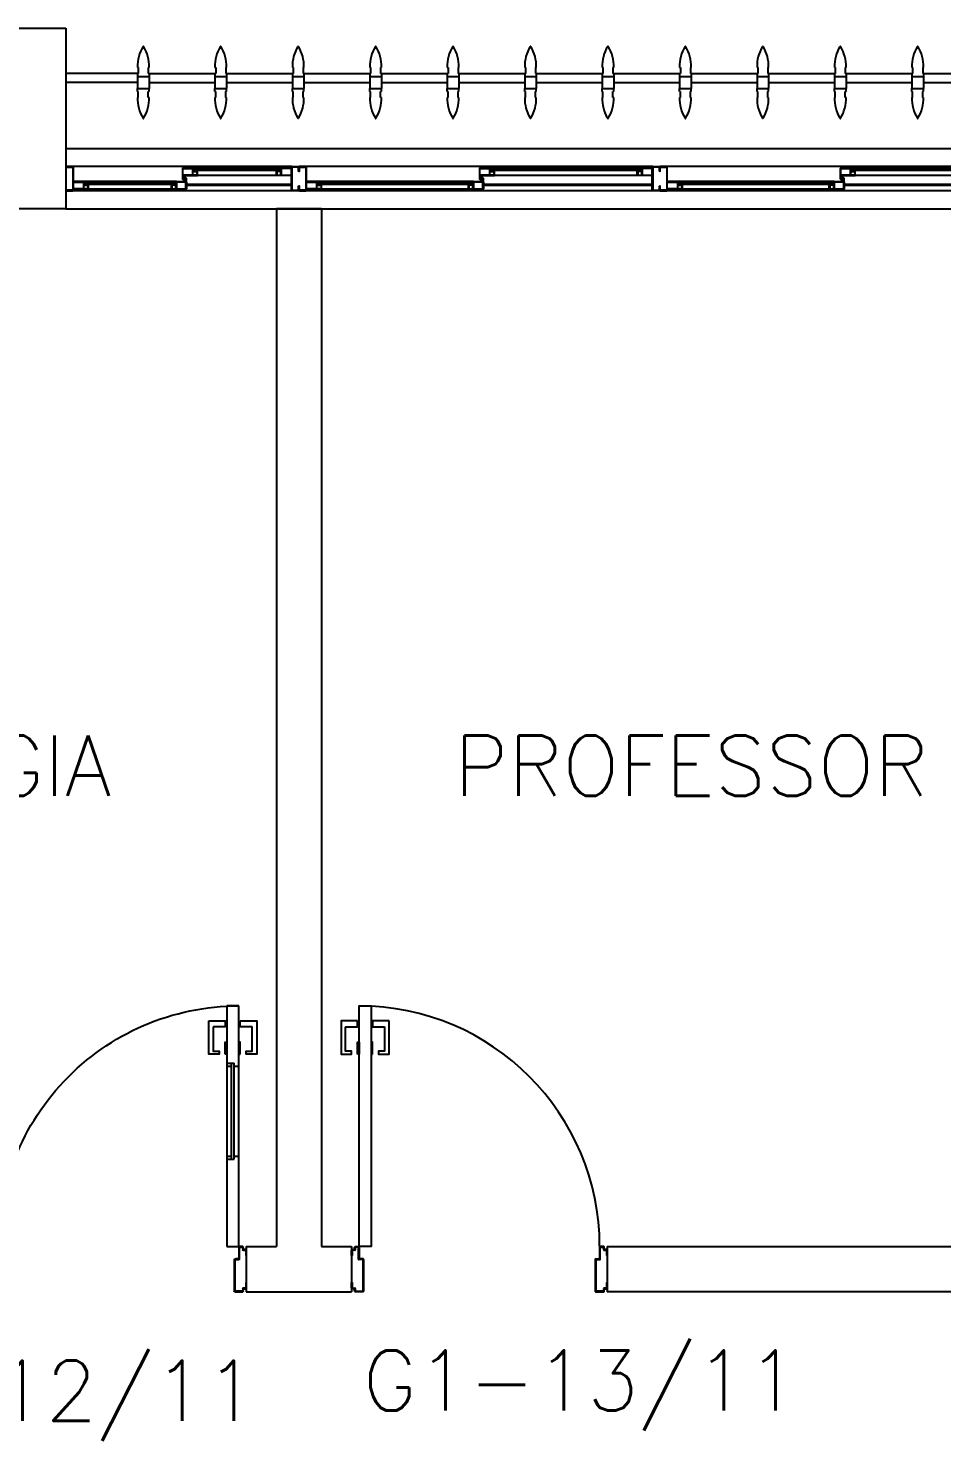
# Model space of a CAD drawing. Header units: millimetres. Extents: x 1887 to 2405, y 1100 to 1335.
# Drawn here: x 2143.485 to 2146.522, y 1239.353 to 1244.048 of the extents above; entities that cross this region are included whole.
import ezdxf

# ---------------------------------------------------------------- set-up
doc = ezdxf.new("R2010")
doc.units = ezdxf.units.MM
for name, color, linetype in [('AR-ALV', 2, 'Continuous'), ('AR-BRISES', 1, 'Continuous'), ('AR-ESQ', 1, 'Continuous'), ('AR-ESTC', 3, 'Continuous'), ('AR-PEITORIL', 1, 'Continuous'), ('AR-PORTA', 1, 'Continuous'), ('BR-PAINEL', 1, 'Continuous'), ('BR-SUPORTE', 1, 'Continuous'), ('DT-ESQ-BAGUETE-C', 2, 'Continuous'), ('DT-ESQ-BAGUETE-V', 1, 'Continuous'), ('DT-ESQ-CHAPA DOBRADA-V', 1, 'Continuous'), ('DT-ESQ-PERFIL CADEIRA-C', 2, 'Continuous'), ('DT-ESQ-PERFIL CADEIRA-V', 1, 'Continuous'), ('DT-ESQ-PERFIL U SIMPLES-C', 2, 'Continuous'), ('DT-ESQ-PERFIL U-C', 2, 'Continuous'), ('DT-ESQ-PERFIL U-V', 1, 'Continuous'), ('DT-ESQ-VIDRO-C', 2, 'Continuous'), ('ENDEREÇO', 2, 'Continuous'), ('maçaneta', 1, 'Continuous'), ('mov', 1, 'Continuous'), ('PM-PERFIL U-C', 2, 'Continuous'), ('PM-VIDRO', 1, 'Continuous'), ('pm1', 2, 'Continuous'), ('pm2', 2, 'Continuous'), ('TEXTO', 2, 'Continuous')]:
    doc.layers.add(name, color=color, linetype=linetype)
doc.styles.add('UNB-100', font='simplex.shx', dxfattribs={"height": 0.2})
doc.styles.add('UNB1-100', font='simplex.shx', dxfattribs={"height": 0.2})

# ---------------------------------------------------------------- blocks, each defined once
blk = doc.blocks.new('EF23-P')
at = {"layer": 'DT-ESQ-BAGUETE-C', "ltscale": 0.1}
for points in [[(2.61, -0.08), (2.5965, -0.08), (2.5965, -0.0785), (2.6095, -0.0785, 0.414214), (2.61, -0.078), (2.61, -0.067, 0.414214), (2.6095, -0.0665), (2.5965, -0.0665), (2.5965, -0.065), (2.61, -0.065, -0.414214), (2.6115, -0.0665), (2.6115, -0.0785, -0.414214)], [(3.1015, -0.08), (3.115, -0.08), (3.115, -0.0785), (3.102, -0.0785, -0.414214), (3.1015, -0.078), (3.1015, -0.067, -0.414214), (3.102, -0.0665), (3.115, -0.0665), (3.115, -0.065), (3.1015, -0.065, 0.414214), (3.1, -0.0665), (3.1, -0.0785, 0.414214)], [(3.81, -0.08), (3.7965, -0.08), (3.7965, -0.0785), (3.8095, -0.0785, 0.414214), (3.81, -0.078), (3.81, -0.067, 0.414214), (3.8095, -0.0665), (3.7965, -0.0665), (3.7965, -0.065), (3.81, -0.065, -0.414214), (3.8115, -0.0665), (3.8115, -0.0785, -0.414214)], [(4.3015, -0.08), (4.315, -0.08), (4.315, -0.0785), (4.302, -0.0785, -0.414214), (4.3015, -0.078), (4.3015, -0.067, -0.414214), (4.302, -0.0665), (4.315, -0.0665), (4.315, -0.065), (4.3015, -0.065, 0.414214), (4.3, -0.0665), (4.3, -0.0785, 0.414214)], [(4.7975, -0.08), (4.784, -0.08), (4.784, -0.0785), (4.797, -0.0785, 0.414214), (4.7975, -0.078), (4.7975, -0.067, 0.414214), (4.797, -0.0665), (4.784, -0.0665), (4.784, -0.065), (4.7975, -0.065, -0.414214), (4.799, -0.0665), (4.799, -0.0785, -0.414214)], [(5.0765, -0.08), (5.09, -0.08), (5.09, -0.0785), (5.077, -0.0785, -0.414214), (5.0765, -0.078), (5.0765, -0.067, -0.414214), (5.077, -0.0665), (5.09, -0.0665), (5.09, -0.065), (5.0765, -0.065, 0.414214), (5.075, -0.0665), (5.075, -0.0785, 0.414214)], [(2.5265, -0.125), (2.54, -0.125), (2.54, -0.1235), (2.527, -0.1235, -0.414214), (2.5265, -0.123), (2.5265, -0.112, -0.414214), (2.527, -0.1115), (2.54, -0.1115), (2.54, -0.11), (2.5265, -0.11, 0.414214), (2.525, -0.1115), (2.525, -0.1235, 0.414214)], [(3.2485, -0.125), (3.235, -0.125), (3.235, -0.1235), (3.248, -0.1235, 0.414214), (3.2485, -0.123), (3.2485, -0.112, 0.414214), (3.248, -0.1115), (3.235, -0.1115), (3.235, -0.11), (3.2485, -0.11, -0.414214), (3.25, -0.1115), (3.25, -0.1235, -0.414214)], [(3.7265, -0.125), (3.74, -0.125), (3.74, -0.1235), (3.727, -0.1235, -0.414214), (3.7265, -0.123), (3.7265, -0.112, -0.414214), (3.727, -0.1115), (3.74, -0.1115), (3.74, -0.11), (3.7265, -0.11, 0.414214), (3.725, -0.1115), (3.725, -0.1235, 0.414214)], [(4.4485, -0.125), (4.435, -0.125), (4.435, -0.1235), (4.448, -0.1235, 0.414214), (4.4485, -0.123), (4.4485, -0.112, 0.414214), (4.448, -0.1115), (4.435, -0.1115), (4.435, -0.11), (4.4485, -0.11, -0.414214), (4.45, -0.1115), (4.45, -0.1235, -0.414214)], [(4.714, -0.125), (4.7275, -0.125), (4.7275, -0.1235), (4.7145, -0.1235, -0.414214), (4.714, -0.123), (4.714, -0.112, -0.414214), (4.7145, -0.1115), (4.7275, -0.1115), (4.7275, -0.11), (4.714, -0.11, 0.414214), (4.7125, -0.1115), (4.7125, -0.1235, 0.414214)]]:
    blk.add_lwpolyline(points, format="xyb", close=True, dxfattribs=at)
at = {"layer": 'DT-ESQ-BAGUETE-V', "ltscale": 0.1}
for p, q in [((2.61, -0.065), (3.1015, -0.065)), ((3.81, -0.065), (4.3015, -0.065)), ((4.7975, -0.065), (5.0765, -0.065)), ((2.0485, -0.11), (2.5265, -0.11)), ((3.2485, -0.11), (3.7265, -0.11)), ((4.4485, -0.11), (4.714, -0.11))]:
    blk.add_line(p, q, dxfattribs=at)
at = {"layer": 'DT-ESQ-CHAPA DOBRADA-V', "ltscale": 0.1}
for p, q in [((2, -0.077), (2.5615, -0.077)), ((2, -0.08), (2.5615, -0.08)), ((3.2, -0.077), (3.7615, -0.077)), ((3.2, -0.08), (3.7615, -0.08)), ((4.4, -0.077), (4.749, -0.077)), ((4.4, -0.08), (4.749, -0.08))]:
    blk.add_line(p, q, dxfattribs=at)
at = {"layer": 'DT-ESQ-PERFIL CADEIRA-C', "ltscale": 0.1}
for p, q in [((2.5635, -0.0885), (2.61, -0.0885)), ((3.15, -0.0885), (3.1015, -0.0885)), ((3.7635, -0.0885), (3.81, -0.0885)), ((4.35, -0.0885), (4.3015, -0.0885)), ((4.751, -0.0885), (4.7975, -0.0885)), ((5.125, -0.0885), (5.0765, -0.0885)), ((2.573, -0.1335), (2.5265, -0.1335)), ((3.2, -0.1335), (3.2485, -0.1335)), ((3.773, -0.1335), (3.7265, -0.1335)), ((4.4, -0.1335), (4.4485, -0.1335)), ((4.7605, -0.1335), (4.714, -0.1335))]:
    blk.add_line(p, q, dxfattribs=at)
for points in [[(2.61, -0.087, -1), (2.61, -0.09), (2.5635, -0.09, -0.414214), (2.5615, -0.088), (2.5615, -0.067, -0.414214), (2.5635, -0.065), (2.595, -0.065, -0.414214), (2.5965, -0.0665), (2.5965, -0.087)], [(2.5965, -0.0885, -0.198913), (2.5954, -0.0881, -0.198913), (2.595, -0.087), (2.595, -0.067, 0.414214), (2.5945, -0.0665), (2.5635, -0.0665, 0.414214), (2.563, -0.067), (2.563, -0.088, 0.414214), (2.5635, -0.0885)], [(3.1015, -0.09), (3.15, -0.09), (3.15, -0.0885), (3.115, -0.0885, 0.198912), (3.1161, -0.0881, 0.198913), (3.1165, -0.087), (3.1165, -0.067, -0.414214), (3.117, -0.0665), (3.15, -0.0665), (3.15, -0.065), (3.1165, -0.065, 0.414214), (3.115, -0.0665), (3.115, -0.0785), (3.115, -0.08), (3.115, -0.087), (3.1015, -0.087, 1)], [(3.81, -0.087, -1), (3.81, -0.09), (3.7635, -0.09, -0.414214), (3.7615, -0.088), (3.7615, -0.067, -0.414214), (3.7635, -0.065), (3.795, -0.065, -0.414214), (3.7965, -0.0665), (3.7965, -0.087)], [(3.7965, -0.0885, -0.198913), (3.7954, -0.0881, -0.198913), (3.795, -0.087), (3.795, -0.067, 0.414214), (3.7945, -0.0665), (3.7635, -0.0665, 0.414214), (3.763, -0.067), (3.763, -0.088, 0.414214), (3.7635, -0.0885)], [(4.3015, -0.09), (4.35, -0.09), (4.35, -0.0885), (4.315, -0.0885, 0.198912), (4.3161, -0.0881, 0.198913), (4.3165, -0.087), (4.3165, -0.067, -0.414214), (4.317, -0.0665), (4.35, -0.0665), (4.35, -0.065), (4.3165, -0.065, 0.414214), (4.315, -0.0665), (4.315, -0.0785), (4.315, -0.08), (4.315, -0.087), (4.3015, -0.087, 1)], [(4.7975, -0.087, -1), (4.7975, -0.09), (4.751, -0.09, -0.414214), (4.749, -0.088), (4.749, -0.067, -0.414214), (4.751, -0.065), (4.7825, -0.065, -0.414214), (4.784, -0.0665), (4.784, -0.087)], [(4.784, -0.0885, -0.198913), (4.7829, -0.0881, -0.198913), (4.7825, -0.087), (4.7825, -0.067, 0.414214), (4.782, -0.0665), (4.751, -0.0665, 0.414214), (4.7505, -0.067), (4.7505, -0.088, 0.414214), (4.751, -0.0885)], [(5.0765, -0.09), (5.125, -0.09), (5.125, -0.0885), (5.09, -0.0885, 0.198912), (5.0911, -0.0881, 0.198913), (5.0915, -0.087), (5.0915, -0.067, -0.414214), (5.092, -0.0665), (5.125, -0.0665), (5.125, -0.065), (5.0915, -0.065, 0.414214), (5.09, -0.0665), (5.09, -0.0785), (5.09, -0.08), (5.09, -0.087), (5.0765, -0.087, 1)], [(2.5265, -0.132, 1), (2.5265, -0.135), (2.573, -0.135, 0.414214), (2.575, -0.133), (2.575, -0.112, 0.414214), (2.573, -0.11), (2.5415, -0.11, 0.414214), (2.54, -0.1115), (2.54, -0.132)], [(2.54, -0.1335, 0.198913), (2.5411, -0.1331, 0.198913), (2.5415, -0.132), (2.5415, -0.112, -0.414214), (2.542, -0.1115), (2.573, -0.1115, -0.414214), (2.5735, -0.112), (2.5735, -0.133, -0.414214), (2.573, -0.1335)], [(3.2485, -0.135), (3.2, -0.135), (3.2, -0.1335), (3.235, -0.1335, -0.198912), (3.2339, -0.1331, -0.198913), (3.2335, -0.132), (3.2335, -0.112, 0.414214), (3.233, -0.1115), (3.2, -0.1115), (3.2, -0.11), (3.2335, -0.11, -0.414214), (3.235, -0.1115), (3.235, -0.1235), (3.235, -0.125), (3.235, -0.132), (3.2485, -0.132, -1)], [(3.7265, -0.132, 1), (3.7265, -0.135), (3.773, -0.135, 0.414214), (3.775, -0.133), (3.775, -0.112, 0.414214), (3.773, -0.11), (3.7415, -0.11, 0.414214), (3.74, -0.1115), (3.74, -0.132)], [(3.74, -0.1335, 0.198913), (3.7411, -0.1331, 0.198913), (3.7415, -0.132), (3.7415, -0.112, -0.414214), (3.742, -0.1115), (3.773, -0.1115, -0.414214), (3.7735, -0.112), (3.7735, -0.133, -0.414214), (3.773, -0.1335)], [(4.4485, -0.135), (4.4, -0.135), (4.4, -0.1335), (4.435, -0.1335, -0.198912), (4.4339, -0.1331, -0.198913), (4.4335, -0.132), (4.4335, -0.112, 0.414214), (4.433, -0.1115), (4.4, -0.1115), (4.4, -0.11), (4.4335, -0.11, -0.414214), (4.435, -0.1115), (4.435, -0.1235), (4.435, -0.125), (4.435, -0.132), (4.4485, -0.132, -1)], [(4.714, -0.132, 1), (4.714, -0.135), (4.7605, -0.135, 0.414214), (4.7625, -0.133), (4.7625, -0.112, 0.414214), (4.7605, -0.11), (4.729, -0.11, 0.414214), (4.7275, -0.1115), (4.7275, -0.132)], [(4.7275, -0.1335, 0.198913), (4.7286, -0.1331, 0.198913), (4.729, -0.132), (4.729, -0.112, -0.414214), (4.7295, -0.1115), (4.7605, -0.1115, -0.414214), (4.761, -0.112), (4.761, -0.133, -0.414214), (4.7605, -0.1335)]]:
    blk.add_lwpolyline(points, format="xyb", close=True, dxfattribs=at)
at = {"layer": 'DT-ESQ-PERFIL CADEIRA-V', "ltscale": 0.1}
for p, q in [((2.595, -0.09), (3.1015, -0.09)), ((3.795, -0.09), (4.3015, -0.09)), ((4.7825, -0.09), (5.0765, -0.09)), ((2.0485, -0.135), (2.5265, -0.135)), ((3.2485, -0.135), (3.7265, -0.135)), ((4.4485, -0.135), (4.714, -0.135))]:
    blk.add_line(p, q, dxfattribs=at)
at = {"layer": 'DT-ESQ-PERFIL U SIMPLES-C', "ltscale": 0.1}
for points in [[(2.5635, -0.102), (2.5715, -0.102), (2.5715, -0.1005), (2.5635, -0.1005, -0.414214), (2.563, -0.1), (2.563, -0.092, -0.414214), (2.5635, -0.0915), (2.5715, -0.0915), (2.5715, -0.09), (2.5635, -0.09, 0.414214), (2.5615, -0.092), (2.5615, -0.1, 0.414214)], [(3.7635, -0.102), (3.7715, -0.102), (3.7715, -0.1005), (3.7635, -0.1005, -0.414214), (3.763, -0.1), (3.763, -0.092, -0.414214), (3.7635, -0.0915), (3.7715, -0.0915), (3.7715, -0.09), (3.7635, -0.09, 0.414214), (3.7615, -0.092), (3.7615, -0.1, 0.414214)], [(4.751, -0.102), (4.759, -0.102), (4.759, -0.1005), (4.751, -0.1005, -0.414214), (4.7505, -0.1), (4.7505, -0.092, -0.414214), (4.751, -0.0915), (4.759, -0.0915), (4.759, -0.09), (4.751, -0.09, 0.414214), (4.749, -0.092), (4.749, -0.1, 0.414214)], [(2.573, -0.098), (2.565, -0.098), (2.565, -0.0995), (2.573, -0.0995, -0.414214), (2.5735, -0.1), (2.5735, -0.108, -0.414214), (2.573, -0.1085), (2.565, -0.1085), (2.565, -0.11), (2.573, -0.11, 0.414214), (2.575, -0.108), (2.575, -0.1, 0.414214)], [(3.773, -0.098), (3.765, -0.098), (3.765, -0.0995), (3.773, -0.0995, -0.414214), (3.7735, -0.1), (3.7735, -0.108, -0.414214), (3.773, -0.1085), (3.765, -0.1085), (3.765, -0.11), (3.773, -0.11, 0.414214), (3.775, -0.108), (3.775, -0.1, 0.414214)], [(4.7605, -0.098), (4.7525, -0.098), (4.7525, -0.0995), (4.7605, -0.0995, -0.414214), (4.761, -0.1), (4.761, -0.108, -0.414214), (4.7605, -0.1085), (4.7525, -0.1085), (4.7525, -0.11), (4.7605, -0.11, 0.414214), (4.7625, -0.108), (4.7625, -0.1, 0.414214)]]:
    blk.add_lwpolyline(points, format="xyb", close=True, dxfattribs=at)
at = {"layer": 'DT-ESQ-PERFIL U-C', "ltscale": 0.1}
for points in [[(3.175, -0.0615, 0.414214), (3.1735, -0.06), (3.1515, -0.06, 0.414214), (3.15, -0.0615), (3.15, -0.1385, 0.414214), (3.1515, -0.14), (3.1735, -0.14, 0.414214), (3.175, -0.1385), (3.175, -0.125), (3.1735, -0.125), (3.1735, -0.138, -0.414214), (3.173, -0.1385), (3.152, -0.1385, -0.414214), (3.1515, -0.138), (3.1515, -0.062, -0.414214), (3.152, -0.0615), (3.173, -0.0615, -0.414214), (3.1735, -0.062), (3.1735, -0.075), (3.175, -0.075)], [(3.175, -0.0615, -0.414214), (3.1765, -0.06), (3.1985, -0.06, -0.414214), (3.2, -0.0615), (3.2, -0.1385, -0.414214), (3.1985, -0.14), (3.1765, -0.14, -0.414214), (3.175, -0.1385), (3.175, -0.125), (3.1765, -0.125), (3.1765, -0.138, 0.414214), (3.177, -0.1385), (3.198, -0.1385, 0.414214), (3.1985, -0.138), (3.1985, -0.062, 0.414214), (3.198, -0.0615), (3.177, -0.0615, 0.414214), (3.1765, -0.062), (3.1765, -0.075), (3.175, -0.075)], [(4.375, -0.0615, 0.414214), (4.3735, -0.06), (4.3515, -0.06, 0.414214), (4.35, -0.0615), (4.35, -0.1385, 0.414214), (4.3515, -0.14), (4.3735, -0.14, 0.414214), (4.375, -0.1385), (4.375, -0.125), (4.3735, -0.125), (4.3735, -0.138, -0.414214), (4.373, -0.1385), (4.352, -0.1385, -0.414214), (4.3515, -0.138), (4.3515, -0.062, -0.414214), (4.352, -0.0615), (4.373, -0.0615, -0.414214), (4.3735, -0.062), (4.3735, -0.075), (4.375, -0.075)], [(4.375, -0.0615, -0.414214), (4.3765, -0.06), (4.3985, -0.06, -0.414214), (4.4, -0.0615), (4.4, -0.1385, -0.414214), (4.3985, -0.14), (4.3765, -0.14, -0.414214), (4.375, -0.1385), (4.375, -0.125), (4.3765, -0.125), (4.3765, -0.138, 0.414214), (4.377, -0.1385), (4.398, -0.1385, 0.414214), (4.3985, -0.138), (4.3985, -0.062, 0.414214), (4.398, -0.0615), (4.377, -0.0615, 0.414214), (4.3765, -0.062), (4.3765, -0.075), (4.375, -0.075)], [(5.15, -0.0615, 0.414214), (5.1485, -0.06), (5.1265, -0.06, 0.414214), (5.125, -0.0615), (5.125, -0.1385, 0.414214), (5.1265, -0.14), (5.1485, -0.14, 0.414214), (5.15, -0.1385), (5.15, -0.125), (5.1485, -0.125), (5.1485, -0.138, -0.414214), (5.148, -0.1385), (5.127, -0.1385, -0.414214), (5.1265, -0.138), (5.1265, -0.062, -0.414214), (5.127, -0.0615), (5.148, -0.0615, -0.414214), (5.1485, -0.062), (5.1485, -0.075), (5.15, -0.075)]]:
    blk.add_lwpolyline(points, format="xyb", close=True, dxfattribs=at)
at = {"layer": 'DT-ESQ-PERFIL U-V', "ltscale": 0.1}
for p, q in [((1.9985, -0.06), (3.1515, -0.06)), ((3.1985, -0.06), (4.3515, -0.06)), ((4.3985, -0.06), (5.1265, -0.06)), ((1.9985, -0.14), (3.1515, -0.14)), ((3.1985, -0.14), (4.3515, -0.14)), ((4.3985, -0.14), (5.1265, -0.14))]:
    blk.add_line(p, q, dxfattribs=at)
at = {"layer": 'DT-ESQ-VIDRO-C', "ltscale": 0.1}
for points in [[(3.1125, -0.085), (3.1125, -0.082), (2.599, -0.082), (2.599, -0.085)], [(4.3125, -0.085), (4.3125, -0.082), (3.799, -0.082), (3.799, -0.085)], [(5.0875, -0.085), (5.0875, -0.082), (4.7865, -0.082), (4.7865, -0.085)], [(2.038, -0.13), (2.038, -0.127), (2.537, -0.127), (2.537, -0.13)], [(3.238, -0.13), (3.238, -0.127), (3.737, -0.127), (3.737, -0.13)], [(4.438, -0.13), (4.438, -0.127), (4.7245, -0.127), (4.7245, -0.13)]]:
    blk.add_lwpolyline(points, close=True, dxfattribs=at)
blk = doc.blocks.new('BR-MODULO8')
at = {"layer": 'BR-PAINEL'}
for p, q in [((-4.9117, 0.27), (-4.9092, 0.27)), ((-4.9117, 0.25), (-4.9117, 0.24)), ((-4.9117, 0.25), (-4.9092, 0.25)), ((-4.9117, 0.24), (-4.8733, 0.24)), ((-4.9117, 0.24), (-4.9117, 0.2)), ((-4.9092, 0.27), (-4.9092, 0.25)), ((-4.8758, 0.27), (-4.8758, 0.25)), ((-4.8733, 0.27), (-4.8758, 0.27)), ((-4.8733, 0.25), (-4.8758, 0.25)), ((-4.8733, 0.25), (-4.8733, 0.24)), ((-4.8733, 0.24), (-4.8733, 0.2)), ((-4.6542, 0.27), (-4.6517, 0.27)), ((-4.6542, 0.25), (-4.6542, 0.24)), ((-4.6542, 0.25), (-4.6517, 0.25)), ((-4.6542, 0.24), (-4.6158, 0.24)), ((-4.6542, 0.24), (-4.6542, 0.2)), ((-4.6517, 0.27), (-4.6517, 0.25)), ((-4.6183, 0.27), (-4.6183, 0.25)), ((-4.6158, 0.27), (-4.6183, 0.27)), ((-4.6158, 0.25), (-4.6183, 0.25)), ((-4.6158, 0.25), (-4.6158, 0.24)), ((-4.6158, 0.24), (-4.6158, 0.2)), ((-4.3967, 0.27), (-4.3942, 0.27)), ((-4.3967, 0.25), (-4.3967, 0.24)), ((-4.3967, 0.25), (-4.3942, 0.25)), ((-4.3967, 0.24), (-4.3583, 0.24)), ((-4.3967, 0.24), (-4.3967, 0.2)), ((-4.3942, 0.27), (-4.3942, 0.25)), ((-4.3608, 0.27), (-4.3608, 0.25)), ((-4.3583, 0.27), (-4.3608, 0.27)), ((-4.3583, 0.25), (-4.3608, 0.25)), ((-4.3583, 0.25), (-4.3583, 0.24)), ((-4.3583, 0.24), (-4.3583, 0.2)), ((-4.1392, 0.27), (-4.1367, 0.27)), ((-4.1392, 0.25), (-4.1392, 0.24)), ((-4.1392, 0.25), (-4.1367, 0.25)), ((-4.1392, 0.24), (-4.1008, 0.24)), ((-4.1392, 0.24), (-4.1392, 0.2)), ((-4.1367, 0.27), (-4.1367, 0.25)), ((-4.1033, 0.27), (-4.1033, 0.25)), ((-4.1008, 0.27), (-4.1033, 0.27)), ((-4.1008, 0.25), (-4.1033, 0.25)), ((-4.1008, 0.25), (-4.1008, 0.24)), ((-4.1008, 0.24), (-4.1008, 0.2)), ((-3.8817, 0.27), (-3.8792, 0.27)), ((-3.8817, 0.25), (-3.8817, 0.24)), ((-3.8817, 0.25), (-3.8792, 0.25)), ((-3.8817, 0.24), (-3.8433, 0.24)), ((-3.8817, 0.24), (-3.8817, 0.2)), ((-3.8792, 0.27), (-3.8792, 0.25)), ((-3.8458, 0.27), (-3.8458, 0.25)), ((-3.8433, 0.27), (-3.8458, 0.27)), ((-3.8433, 0.25), (-3.8458, 0.25)), ((-3.8433, 0.25), (-3.8433, 0.24)), ((-3.8433, 0.24), (-3.8433, 0.2)), ((-3.6242, 0.27), (-3.6217, 0.27)), ((-3.6242, 0.25), (-3.6242, 0.24)), ((-3.6242, 0.25), (-3.6217, 0.25)), ((-3.6242, 0.24), (-3.5858, 0.24)), ((-3.6242, 0.24), (-3.6242, 0.2)), ((-3.6217, 0.27), (-3.6217, 0.25)), ((-3.5883, 0.27), (-3.5883, 0.25)), ((-3.5858, 0.27), (-3.5883, 0.27)), ((-3.5858, 0.25), (-3.5883, 0.25)), ((-3.5858, 0.25), (-3.5858, 0.24)), ((-3.5858, 0.24), (-3.5858, 0.2)), ((-3.3667, 0.27), (-3.3642, 0.27)), ((-3.3667, 0.25), (-3.3667, 0.24)), ((-3.3667, 0.25), (-3.3642, 0.25)), ((-3.3667, 0.24), (-3.3283, 0.24)), ((-3.3667, 0.24), (-3.3667, 0.2)), ((-3.3642, 0.27), (-3.3642, 0.25)), ((-3.3308, 0.27), (-3.3308, 0.25)), ((-3.3283, 0.27), (-3.3308, 0.27)), ((-3.3283, 0.25), (-3.3308, 0.25)), ((-3.3283, 0.25), (-3.3283, 0.24)), ((-3.3283, 0.24), (-3.3283, 0.2)), ((-3.1092, 0.27), (-3.1067, 0.27)), ((-3.1092, 0.25), (-3.1092, 0.24)), ((-3.1092, 0.25), (-3.1067, 0.25)), ((-3.1092, 0.24), (-3.0708, 0.24)), ((-3.1092, 0.24), (-3.1092, 0.2)), ((-3.1067, 0.27), (-3.1067, 0.25)), ((-3.0733, 0.27), (-3.0733, 0.25)), ((-3.0708, 0.27), (-3.0733, 0.27)), ((-3.0708, 0.25), (-3.0733, 0.25)), ((-3.0708, 0.25), (-3.0708, 0.24)), ((-3.0708, 0.24), (-3.0708, 0.2)), ((-2.8517, 0.27), (-2.8492, 0.27)), ((-2.8517, 0.25), (-2.8517, 0.24)), ((-2.8517, 0.25), (-2.8492, 0.25)), ((-2.8517, 0.24), (-2.8133, 0.24)), ((-2.8517, 0.24), (-2.8517, 0.2)), ((-2.8492, 0.27), (-2.8492, 0.25)), ((-2.8158, 0.27), (-2.8158, 0.25)), ((-2.8133, 0.27), (-2.8158, 0.27)), ((-2.8133, 0.25), (-2.8158, 0.25)), ((-2.8133, 0.25), (-2.8133, 0.24)), ((-2.8133, 0.24), (-2.8133, 0.2)), ((-2.5942, 0.27), (-2.5917, 0.27)), ((-2.5942, 0.25), (-2.5942, 0.24)), ((-2.5942, 0.25), (-2.5917, 0.25)), ((-2.5942, 0.24), (-2.5558, 0.24)), ((-2.5942, 0.24), (-2.5942, 0.2)), ((-2.5917, 0.27), (-2.5917, 0.25)), ((-2.5583, 0.27), (-2.5583, 0.25)), ((-2.5558, 0.27), (-2.5583, 0.27)), ((-2.5558, 0.25), (-2.5583, 0.25)), ((-2.5558, 0.25), (-2.5558, 0.24)), ((-2.5558, 0.24), (-2.5558, 0.2)), ((-2.3367, 0.27), (-2.3342, 0.27)), ((-2.3367, 0.25), (-2.3367, 0.24)), ((-2.3367, 0.25), (-2.3342, 0.25)), ((-2.3367, 0.24), (-2.2983, 0.24)), ((-2.3367, 0.24), (-2.3367, 0.2)), ((-2.3342, 0.27), (-2.3342, 0.25)), ((-2.3008, 0.27), (-2.3008, 0.25)), ((-2.2983, 0.27), (-2.3008, 0.27)), ((-2.2983, 0.25), (-2.3008, 0.25)), ((-2.2983, 0.25), (-2.2983, 0.24)), ((-2.2983, 0.24), (-2.2983, 0.2)), ((-4.9117, 0.2), (-4.8733, 0.2)), ((-4.9117, 0.19), (-4.9117, 0.2)), ((-4.9117, 0.19), (-4.9092, 0.19)), ((-4.9092, 0.17), (-4.9092, 0.19)), ((-4.8733, 0.19), (-4.8758, 0.19)), ((-4.8758, 0.17), (-4.8758, 0.19)), ((-4.8733, 0.19), (-4.8733, 0.2)), ((-4.6542, 0.2), (-4.6158, 0.2)), ((-4.6542, 0.19), (-4.6542, 0.2)), ((-4.6542, 0.19), (-4.6517, 0.19)), ((-4.6517, 0.17), (-4.6517, 0.19)), ((-4.6158, 0.19), (-4.6183, 0.19)), ((-4.6183, 0.17), (-4.6183, 0.19)), ((-4.6158, 0.19), (-4.6158, 0.2)), ((-4.3967, 0.2), (-4.3583, 0.2)), ((-4.3967, 0.19), (-4.3967, 0.2)), ((-4.3967, 0.19), (-4.3942, 0.19)), ((-4.3942, 0.17), (-4.3942, 0.19)), ((-4.3583, 0.19), (-4.3608, 0.19)), ((-4.3608, 0.17), (-4.3608, 0.19)), ((-4.3583, 0.19), (-4.3583, 0.2)), ((-4.1392, 0.2), (-4.1008, 0.2)), ((-4.1392, 0.19), (-4.1392, 0.2)), ((-4.1392, 0.19), (-4.1367, 0.19)), ((-4.1367, 0.17), (-4.1367, 0.19)), ((-4.1008, 0.19), (-4.1033, 0.19)), ((-4.1033, 0.17), (-4.1033, 0.19)), ((-4.1008, 0.19), (-4.1008, 0.2)), ((-3.8817, 0.2), (-3.8433, 0.2)), ((-3.8817, 0.19), (-3.8817, 0.2)), ((-3.8817, 0.19), (-3.8792, 0.19)), ((-3.8792, 0.17), (-3.8792, 0.19)), ((-3.8433, 0.19), (-3.8458, 0.19)), ((-3.8458, 0.17), (-3.8458, 0.19)), ((-3.8433, 0.19), (-3.8433, 0.2)), ((-3.6242, 0.2), (-3.5858, 0.2)), ((-3.6242, 0.19), (-3.6242, 0.2)), ((-3.6242, 0.19), (-3.6217, 0.19)), ((-3.6217, 0.17), (-3.6217, 0.19)), ((-3.5858, 0.19), (-3.5883, 0.19)), ((-3.5883, 0.17), (-3.5883, 0.19)), ((-3.5858, 0.19), (-3.5858, 0.2)), ((-3.3667, 0.2), (-3.3283, 0.2)), ((-3.3667, 0.19), (-3.3667, 0.2)), ((-3.3667, 0.19), (-3.3642, 0.19)), ((-3.3642, 0.17), (-3.3642, 0.19)), ((-3.3283, 0.19), (-3.3308, 0.19)), ((-3.3308, 0.17), (-3.3308, 0.19)), ((-3.3283, 0.19), (-3.3283, 0.2)), ((-3.1092, 0.2), (-3.0708, 0.2)), ((-3.1092, 0.19), (-3.1092, 0.2)), ((-3.1092, 0.19), (-3.1067, 0.19)), ((-3.1067, 0.17), (-3.1067, 0.19)), ((-3.0708, 0.19), (-3.0733, 0.19)), ((-3.0733, 0.17), (-3.0733, 0.19)), ((-3.0708, 0.19), (-3.0708, 0.2)), ((-2.8517, 0.2), (-2.8133, 0.2)), ((-2.8517, 0.19), (-2.8517, 0.2)), ((-2.8517, 0.19), (-2.8492, 0.19)), ((-2.8492, 0.17), (-2.8492, 0.19)), ((-2.8133, 0.19), (-2.8158, 0.19)), ((-2.8158, 0.17), (-2.8158, 0.19)), ((-2.8133, 0.19), (-2.8133, 0.2)), ((-2.5942, 0.2), (-2.5558, 0.2)), ((-2.5942, 0.19), (-2.5942, 0.2)), ((-2.5942, 0.19), (-2.5917, 0.19)), ((-2.5917, 0.17), (-2.5917, 0.19)), ((-2.5558, 0.19), (-2.5583, 0.19)), ((-2.5583, 0.17), (-2.5583, 0.19)), ((-2.5558, 0.19), (-2.5558, 0.2)), ((-2.3367, 0.2), (-2.2983, 0.2)), ((-2.3367, 0.19), (-2.3367, 0.2)), ((-2.3367, 0.19), (-2.3342, 0.19)), ((-2.3342, 0.17), (-2.3342, 0.19)), ((-2.2983, 0.19), (-2.3008, 0.19)), ((-2.3008, 0.17), (-2.3008, 0.19)), ((-2.2983, 0.19), (-2.2983, 0.2)), ((-4.9117, 0.17), (-4.9092, 0.17)), ((-4.8733, 0.17), (-4.8758, 0.17)), ((-4.6542, 0.17), (-4.6517, 0.17)), ((-4.6158, 0.17), (-4.6183, 0.17)), ((-4.3967, 0.17), (-4.3942, 0.17)), ((-4.3583, 0.17), (-4.3608, 0.17)), ((-4.1392, 0.17), (-4.1367, 0.17)), ((-4.1008, 0.17), (-4.1033, 0.17)), ((-3.8817, 0.17), (-3.8792, 0.17)), ((-3.8433, 0.17), (-3.8458, 0.17)), ((-3.6242, 0.17), (-3.6217, 0.17)), ((-3.5858, 0.17), (-3.5883, 0.17)), ((-3.3667, 0.17), (-3.3642, 0.17)), ((-3.3283, 0.17), (-3.3308, 0.17)), ((-3.1092, 0.17), (-3.1067, 0.17)), ((-3.0708, 0.17), (-3.0733, 0.17)), ((-2.8517, 0.17), (-2.8492, 0.17)), ((-2.8133, 0.17), (-2.8158, 0.17)), ((-2.5942, 0.17), (-2.5917, 0.17)), ((-2.5558, 0.17), (-2.5583, 0.17)), ((-2.3367, 0.17), (-2.3342, 0.17)), ((-2.2983, 0.17), (-2.3008, 0.17))]:
    blk.add_line(p, q, dxfattribs=at)
for centre, radius, start, end in [((-4.7867, 0.2739), 0.1251, 148.4721, 181.772), ((-4.8925, 0.3387), 0.001, 37.1012, 142.8988), ((-4.9983, 0.2739), 0.1251, 358.228, 31.5279), ((-4.5292, 0.2739), 0.1251, 148.4721, 181.772), ((-4.635, 0.3387), 0.001, 37.1012, 142.8988), ((-4.7408, 0.2739), 0.1251, 358.228, 31.5279), ((-4.2717, 0.2739), 0.1251, 148.4721, 181.772), ((-4.3775, 0.3387), 0.001, 37.1012, 142.8988), ((-4.4833, 0.2739), 0.1251, 358.228, 31.5279), ((-4.0142, 0.2739), 0.1251, 148.4721, 181.772), ((-4.12, 0.3387), 0.001, 37.1012, 142.8988), ((-4.2258, 0.2739), 0.1251, 358.228, 31.5279), ((-3.7567, 0.2739), 0.1251, 148.4721, 181.772), ((-3.8625, 0.3387), 0.001, 37.1012, 142.8988), ((-3.9683, 0.2739), 0.1251, 358.228, 31.5279), ((-3.4992, 0.2739), 0.1251, 148.4721, 181.772), ((-3.605, 0.3387), 0.001, 37.1012, 142.8988), ((-3.7108, 0.2739), 0.1251, 358.228, 31.5279), ((-3.2417, 0.2739), 0.1251, 148.4721, 181.772), ((-3.3475, 0.3387), 0.001, 37.1012, 142.8988), ((-3.4533, 0.2739), 0.1251, 358.228, 31.5279), ((-2.9842, 0.2739), 0.1251, 148.4721, 181.772), ((-3.09, 0.3387), 0.001, 37.1012, 142.8988), ((-3.1958, 0.2739), 0.1251, 358.228, 31.5279), ((-2.7267, 0.2739), 0.1251, 148.4721, 181.772), ((-2.8325, 0.3387), 0.001, 37.1012, 142.8988), ((-2.9383, 0.2739), 0.1251, 358.228, 31.5279), ((-2.4692, 0.2739), 0.1251, 148.4721, 181.772), ((-2.575, 0.3387), 0.001, 37.1012, 142.8988), ((-2.6808, 0.2739), 0.1251, 358.228, 31.5279), ((-2.2117, 0.2739), 0.1251, 148.4721, 181.772), ((-2.3175, 0.3387), 0.001, 37.1012, 142.8988), ((-2.4233, 0.2739), 0.1251, 358.228, 31.5279), ((-4.7867, 0.1661), 0.1251, 178.228, 211.5279), ((-4.9983, 0.1661), 0.1251, 328.4721, 1.772), ((-4.5292, 0.1661), 0.1251, 178.228, 211.5279), ((-4.7408, 0.1661), 0.1251, 328.4721, 1.772), ((-4.2717, 0.1661), 0.1251, 178.228, 211.5279), ((-4.4833, 0.1661), 0.1251, 328.4721, 1.772), ((-4.0142, 0.1661), 0.1251, 178.228, 211.5279), ((-4.2258, 0.1661), 0.1251, 328.4721, 1.772), ((-3.7567, 0.1661), 0.1251, 178.228, 211.5279), ((-3.9683, 0.1661), 0.1251, 328.4721, 1.772), ((-3.4992, 0.1661), 0.1251, 178.228, 211.5279), ((-3.7108, 0.1661), 0.1251, 328.4721, 1.772), ((-3.2417, 0.1661), 0.1251, 178.228, 211.5279), ((-3.4533, 0.1661), 0.1251, 328.4721, 1.772), ((-2.9842, 0.1661), 0.1251, 178.228, 211.5279), ((-3.1958, 0.1661), 0.1251, 328.4721, 1.772), ((-2.7267, 0.1661), 0.1251, 178.228, 211.5279), ((-2.9383, 0.1661), 0.1251, 328.4721, 1.772), ((-2.4692, 0.1661), 0.1251, 178.228, 211.5279), ((-2.6808, 0.1661), 0.1251, 328.4721, 1.772), ((-2.2117, 0.1661), 0.1251, 178.228, 211.5279), ((-2.4233, 0.1661), 0.1251, 328.4721, 1.772), ((-4.8925, 0.1013), 0.001, 217.1012, 322.8988), ((-4.635, 0.1013), 0.001, 217.1012, 322.8988), ((-4.3775, 0.1013), 0.001, 217.1012, 322.8988), ((-4.12, 0.1013), 0.001, 217.1012, 322.8988), ((-3.8625, 0.1013), 0.001, 217.1012, 322.8988), ((-3.605, 0.1013), 0.001, 217.1012, 322.8988), ((-3.3475, 0.1013), 0.001, 217.1012, 322.8988), ((-3.09, 0.1013), 0.001, 217.1012, 322.8988), ((-2.8325, 0.1013), 0.001, 217.1012, 322.8988), ((-2.575, 0.1013), 0.001, 217.1012, 322.8988), ((-2.3175, 0.1013), 0.001, 217.1012, 322.8988)]:
    blk.add_arc(centre, radius, start, end, dxfattribs=at)
at = {"layer": 'BR-SUPORTE'}
for p, q in [((-4.9117, 0.25), (-5.15, 0.25)), ((-4.8733, 0.25), (-4.6517, 0.25)), ((-4.6158, 0.25), (-4.3942, 0.25)), ((-4.3583, 0.25), (-4.1367, 0.25)), ((-4.1008, 0.25), (-3.8792, 0.25)), ((-3.8433, 0.25), (-3.6217, 0.25)), ((-3.5858, 0.25), (-3.3642, 0.25)), ((-3.3283, 0.25), (-3.1067, 0.25)), ((-3.0708, 0.25), (-2.8492, 0.25)), ((-2.8133, 0.25), (-2.5917, 0.25)), ((-2.5558, 0.25), (-2.3342, 0.25)), ((-2.2983, 0.25), (-2.0767, 0.25)), ((-4.9117, 0.22), (-5.15, 0.22)), ((-4.8733, 0.22), (-4.6542, 0.22)), ((-4.6158, 0.22), (-4.3967, 0.22)), ((-4.3583, 0.22), (-4.1392, 0.22)), ((-4.1008, 0.22), (-3.8817, 0.22)), ((-3.8433, 0.22), (-3.6242, 0.22)), ((-3.5858, 0.22), (-3.3667, 0.22)), ((-3.3283, 0.22), (-3.1092, 0.22)), ((-3.0708, 0.22), (-2.8517, 0.22)), ((-2.8133, 0.22), (-2.5942, 0.22)), ((-2.5558, 0.22), (-2.3367, 0.22)), ((-2.2983, 0.22), (-2.0792, 0.22))]:
    blk.add_line(p, q, dxfattribs=at)
blk = doc.blocks.new('PM3')
at = {"layer": 'maçaneta'}
for points in [[(0.02, 0.825), (-0.035, 0.825), (-0.035, 0.715), (0, 0.715), (0, 0.725), (-0.02, 0.725), (-0.02, 0.8035, -0.414214), (-0.0185, 0.805), (0.02, 0.805)], [(0.125, 0.825), (0.07, 0.825), (0.07, 0.805), (0.1085, 0.805, -0.414214), (0.11, 0.8035), (0.11, 0.725), (0.09, 0.725), (0.09, 0.715), (0.125, 0.715)]]:
    blk.add_lwpolyline(points, format="xyb", close=True, dxfattribs=at)
for points in [[(0.02, 0.715), (0.02, 0.755), (0.025, 0.755), (0.025, 0.715)], [(0.07, 0.715), (0.07, 0.755), (0.065, 0.755), (0.065, 0.715)]]:
    blk.add_lwpolyline(points, close=True, dxfattribs=at)
at = {"layer": 'mov'}
blk.add_arc((0.025, 0.075), 0.8, 0, 90, dxfattribs=at)
at = {"layer": 'PM-PERFIL U-C'}
for p, q in [((0, 0.045), (0, 0.0635)), ((0.0015, 0.065), (0.01, 0.065)), ((0.002, 0.063), (0.002, 0.045)), ((0.0105, 0.063), (0.002, 0.063)), ((0.01, 0.065), (0.01, 0.0735)), ((0.0115, 0.075), (0.0235, 0.075)), ((0.012, 0.073), (0.012, 0.0645)), ((0.023, 0.073), (0.012, 0.073)), ((0.023, 0.0335), (0.023, 0.073)), ((0.025, 0.0735), (0.025, 0.034)), ((0.825, 0.0735), (0.825, 0.034)), ((0.8385, 0.075), (0.8265, 0.075)), ((0.827, 0.073), (0.838, 0.073)), ((0.827, 0.0335), (0.827, 0.073)), ((0.838, 0.073), (0.838, 0.0645)), ((0.8395, 0.063), (0.848, 0.063)), ((0.84, 0.065), (0.84, 0.0735)), ((0.8485, 0.065), (0.84, 0.065)), ((0.848, 0.063), (0.848, 0.045)), ((0.85, 0.045), (0.85, 0.0635)), ((0.002, 0.045), (0, 0.045)), ((0.038, 0.032), (0.0245, 0.032)), ((0.0385, 0.034), (0.025, 0.034)), ((0.038, 0.032), (0.038, -0.073)), ((0.04, 0.0325), (0.04, -0.0735)), ((0.81, 0.0325), (0.81, -0.0735)), ((0.8115, 0.034), (0.825, 0.034)), ((0.812, 0.032), (0.8255, 0.032)), ((0.812, 0.032), (0.812, -0.073)), ((0.848, 0.045), (0.85, 0.045)), ((0, -0.045), (0.002, -0.045)), ((0, -0.0635), (0, -0.045)), ((0.002, -0.045), (0.002, -0.063)), ((0.85, -0.045), (0.848, -0.045)), ((0.848, -0.045), (0.848, -0.063)), ((0.85, -0.0635), (0.85, -0.045)), ((0.01, -0.065), (0.0015, -0.065)), ((0.002, -0.063), (0.0105, -0.063)), ((0.01, -0.0735), (0.01, -0.065)), ((0.0385, -0.075), (0.0115, -0.075)), ((0.012, -0.0645), (0.012, -0.073)), ((0.012, -0.073), (0.038, -0.073)), ((0.8115, -0.075), (0.8385, -0.075)), ((0.838, -0.073), (0.812, -0.073)), ((0.838, -0.0645), (0.838, -0.073)), ((0.848, -0.063), (0.8395, -0.063)), ((0.84, -0.0735), (0.84, -0.065)), ((0.84, -0.065), (0.8485, -0.065))]:
    blk.add_line(p, q, dxfattribs=at)
for centre, start, end in [((0.0015, 0.0635), 90, 180), ((0.0115, 0.0735), 90, 180), ((0.0105, 0.0645), 270, 0), ((0.0235, 0.0735), 360, 90), ((0.8265, 0.0735), 90, 180), ((0.8395, 0.0645), 180, 270), ((0.8385, 0.0735), 0, 90), ((0.8485, 0.0635), 0, 90), ((0.0245, 0.0335), 180, 270), ((0.0385, 0.0325), 0, 90), ((0.8115, 0.0325), 90, 180), ((0.8255, 0.0335), 270, 0), ((0.0015, -0.0635), 180, 270), ((0.0115, -0.0735), 180, 270), ((0.0105, -0.0645), 0, 90), ((0.0385, -0.0735), 269.9386, 0), ((0.8115, -0.0735), 180, 270.0614), ((0.8395, -0.0645), 90, 180), ((0.8385, -0.0735), 270, 0), ((0.8485, -0.0635), 270, 0)]:
    blk.add_arc(centre, 0.0015, start, end, dxfattribs=at)
at = {"layer": 'pm1'}
blk.add_lwpolyline([(0.065, 0.875), (0.065, 0.075), (0.025, 0.075), (0.025, 0.875)], close=True, dxfattribs=at)
blk = doc.blocks.new('PM3V')
at = {"layer": 'maçaneta'}
for points in [[(0.02, 0.9), (-0.035, 0.9), (-0.035, 0.79), (0, 0.79), (0, 0.8), (-0.02, 0.8), (-0.02, 0.8785, -0.414214), (-0.0185, 0.88), (0.02, 0.88)], [(0.125, 0.9), (0.07, 0.9), (0.07, 0.88), (0.1085, 0.88, -0.414214), (0.11, 0.8785), (0.11, 0.8), (0.09, 0.8), (0.09, 0.79), (0.125, 0.79)]]:
    blk.add_lwpolyline(points, format="xyb", close=True, dxfattribs=at)
for points in [[(0.02, 0.79), (0.02, 0.83), (0.025, 0.83), (0.025, 0.79)], [(0.07, 0.79), (0.07, 0.83), (0.065, 0.83), (0.065, 0.79)]]:
    blk.add_lwpolyline(points, close=True, dxfattribs=at)
at = {"layer": 'mov'}
blk.add_arc((0.025, 0.15), 0.8, 356.8472, 90, dxfattribs=at)
at = {"layer": 'PM-PERFIL U-C'}
for p, q in [((0.01, 0.14), (0.01, 0.1485)), ((0.0115, 0.15), (0.0235, 0.15)), ((0.012, 0.148), (0.012, 0.1395)), ((0.023, 0.148), (0.012, 0.148)), ((0.023, 0.1085), (0.023, 0.148)), ((0.025, 0.1485), (0.025, 0.109)), ((0.825, 0.1485), (0.825, 0.109)), ((0.8385, 0.15), (0.8265, 0.15)), ((0.827, 0.148), (0.838, 0.148)), ((0.827, 0.1085), (0.827, 0.148)), ((0.838, 0.148), (0.838, 0.1395)), ((0.84, 0.14), (0.84, 0.1485)), ((0, 0.12), (0, 0.1385)), ((0.002, 0.12), (0, 0.12)), ((0.0015, 0.14), (0.01, 0.14)), ((0.002, 0.138), (0.002, 0.12)), ((0.0105, 0.138), (0.002, 0.138)), ((0.038, 0.107), (0.0245, 0.107)), ((0.0385, 0.109), (0.025, 0.109)), ((0.038, 0.107), (0.038, 0.002)), ((0.04, 0.1075), (0.04, 0.0015)), ((0.81, 0.1075), (0.81, 0.0015)), ((0.8115, 0.109), (0.825, 0.109)), ((0.812, 0.107), (0.8255, 0.107)), ((0.812, 0.107), (0.812, 0.002)), ((0.8395, 0.138), (0.848, 0.138)), ((0.8485, 0.14), (0.84, 0.14)), ((0.848, 0.138), (0.848, 0.12)), ((0.848, 0.12), (0.85, 0.12)), ((0.85, 0.12), (0.85, 0.1385)), ((0, 0.03), (0.002, 0.03)), ((0, 0.0115), (0, 0.03)), ((0.01, 0.01), (0.0015, 0.01)), ((0.002, 0.03), (0.002, 0.012)), ((0.002, 0.012), (0.0105, 0.012)), ((0.01, 0.0015), (0.01, 0.01)), ((0.0385, 0), (0.0115, 0)), ((0.012, 0.0105), (0.012, 0.002)), ((0.012, 0.002), (0.038, 0.002)), ((0.8115, 0), (0.8385, 0)), ((0.838, 0.002), (0.812, 0.002)), ((0.838, 0.0105), (0.838, 0.002)), ((0.848, 0.012), (0.8395, 0.012)), ((0.84, 0.0015), (0.84, 0.01)), ((0.84, 0.01), (0.8485, 0.01)), ((0.85, 0.03), (0.848, 0.03)), ((0.848, 0.03), (0.848, 0.012)), ((0.85, 0.0115), (0.85, 0.03))]:
    blk.add_line(p, q, dxfattribs=at)
for centre, start, end in [((0.0115, 0.1485), 90, 180), ((0.0235, 0.1485), 360, 90), ((0.8265, 0.1485), 90, 180), ((0.8385, 0.1485), 0, 90), ((0.0015, 0.1385), 90, 180), ((0.0105, 0.1395), 270, 0), ((0.0245, 0.1085), 180, 270), ((0.0385, 0.1075), 0, 90), ((0.8115, 0.1075), 90, 180), ((0.8255, 0.1085), 270, 0), ((0.8395, 0.1395), 180, 270), ((0.8485, 0.1385), 0, 90), ((0.0015, 0.0115), 180, 270), ((0.0115, 0.0015), 180, 270), ((0.0105, 0.0105), 0, 90), ((0.0385, 0.0015), 269.9386, 0), ((0.8115, 0.0015), 180, 270.0614), ((0.8395, 0.0105), 90, 180), ((0.8385, 0.0015), 270, 0), ((0.8485, 0.0115), 270, 0)]:
    blk.add_arc(centre, 0.0015, start, end, dxfattribs=at)
at = {"layer": 'PM-VIDRO'}
for p, q in [((0.04, 0.45), (0.04, 0.75)), ((0.05, 0.75), (0.05, 0.45))]:
    blk.add_line(p, q, dxfattribs=at)
at = {"layer": 'pm1'}
for p, q in [((0.025, 0.95), (0.065, 0.95)), ((0.025, 0.75), (0.025, 0.95)), ((0.065, 0.95), (0.065, 0.76)), ((0.065, 0.76), (0.04, 0.76)), ((0.04, 0.75), (0.04, 0.76)), ((0.05, 0.76), (0.05, 0.75)), ((0.065, 0.76), (0.065, 0.75)), ((0.04, 0.75), (0.025, 0.75)), ((0.065, 0.75), (0.05, 0.75)), ((0.025, 0.15), (0.025, 0.45)), ((0.04, 0.45), (0.025, 0.45)), ((0.04, 0.44), (0.04, 0.45)), ((0.065, 0.44), (0.04, 0.44)), ((0.065, 0.45), (0.05, 0.45)), ((0.05, 0.45), (0.05, 0.44)), ((0.065, 0.45), (0.065, 0.44)), ((0.065, 0.44), (0.065, 0.15)), ((0.065, 0.15), (0.025, 0.15))]:
    blk.add_line(p, q, dxfattribs=at)
at = {"layer": 'pm2'}
for p, q in [((0.025, 0.45), (0.025, 0.75)), ((0.065, 0.75), (0.065, 0.45)), ((0.025, 0.15), (0.025, 0.109)), ((0.025, 0.109), (0.035, 0.109)), ((0.8252, 0.109), (0.8152, 0.109)), ((0.8152, 0), (0.8402, 0)), ((0.8402, 0.01), (0.8502, 0.01)), ((0.8402, 0), (0.8402, 0.01))]:
    blk.add_line(p, q, dxfattribs=at)

msp = doc.modelspace()

# ---------------------------------------------------------------- linework, layer by layer
at = {"layer": 'AR-ALV'}
for p, q in [((2144.3097, 1243.4485), (2144.3097, 1239.9985)), ((2144.4597, 1243.4485), (2144.3097, 1243.4485)), ((2144.4597, 1243.4485), (2144.4597, 1239.9985)), ((2144.2097, 1239.9985), (2144.2097, 1239.8485)), ((2144.2097, 1239.9985), (2144.3097, 1239.9985)), ((2144.4597, 1239.9985), (2144.5597, 1239.9985)), ((2144.5597, 1239.9985), (2144.5597, 1239.8485)), ((2145.4097, 1239.9985), (2145.4097, 1239.8485)), ((2145.4097, 1239.9985), (2147.3097, 1239.9985)), ((2144.2097, 1239.8485), (2144.5597, 1239.8485)), ((2149.3597, 1239.8485), (2145.4097, 1239.8485))]:
    msp.add_line(p, q, dxfattribs=at)
at = {"layer": 'AR-ESTC'}
msp.add_lwpolyline([(2143.6097, 1244.0485), (2143.6097, 1243.4485), (2143.4097, 1243.4485), (2143.4097, 1244.0485)], close=True, dxfattribs=at)
at = {"layer": 'AR-PEITORIL'}
for p, q in [((2143.6097, 1243.6485), (2148.7597, 1243.6485)), ((2143.6097, 1243.4485), (2148.7597, 1243.4485))]:
    msp.add_line(p, q, dxfattribs=at)

# ---------------------------------------------------------------- block references
at = {"layer": 'AR-BRISES'}
msp.add_blockref('BR-MODULO8', (2148.7597, 1243.6485), dxfattribs=at)
at = {"layer": 'AR-ESQ', "rotation": 180}
msp.add_blockref('EF23-P', (2148.7597, 1243.4485), dxfattribs=at)
at = {"layer": 'AR-PORTA', "xscale": -1}
msp.add_blockref('PM3V', (2144.2097, 1239.8485), dxfattribs=at)
at = {"layer": 'AR-PORTA'}
msp.add_blockref('PM3', (2144.5597, 1239.9235), dxfattribs=at)

# ---------------------------------------------------------------- texts
at = {"layer": 'ENDEREÇO', "style": 'UNB1-100'}
for s, p in [('G1-13/11', (2144.5975, 1239.4533)), ('G1-12/11', (2142.7966, 1239.4196))]:
    msp.add_text(s, height=0.2, dxfattribs=at).set_placement(p)
at = {"layer": 'TEXTO', "style": 'UNB-100'}
for s, p in [('PRIMATOLOGIA', (2141.9095, 1241.4973)), ('PROFESSOR', (2144.9009, 1241.4973))]:
    msp.add_text(s, height=0.2, dxfattribs=at).set_placement(p)

doc.saveas('drawing.dxf')
